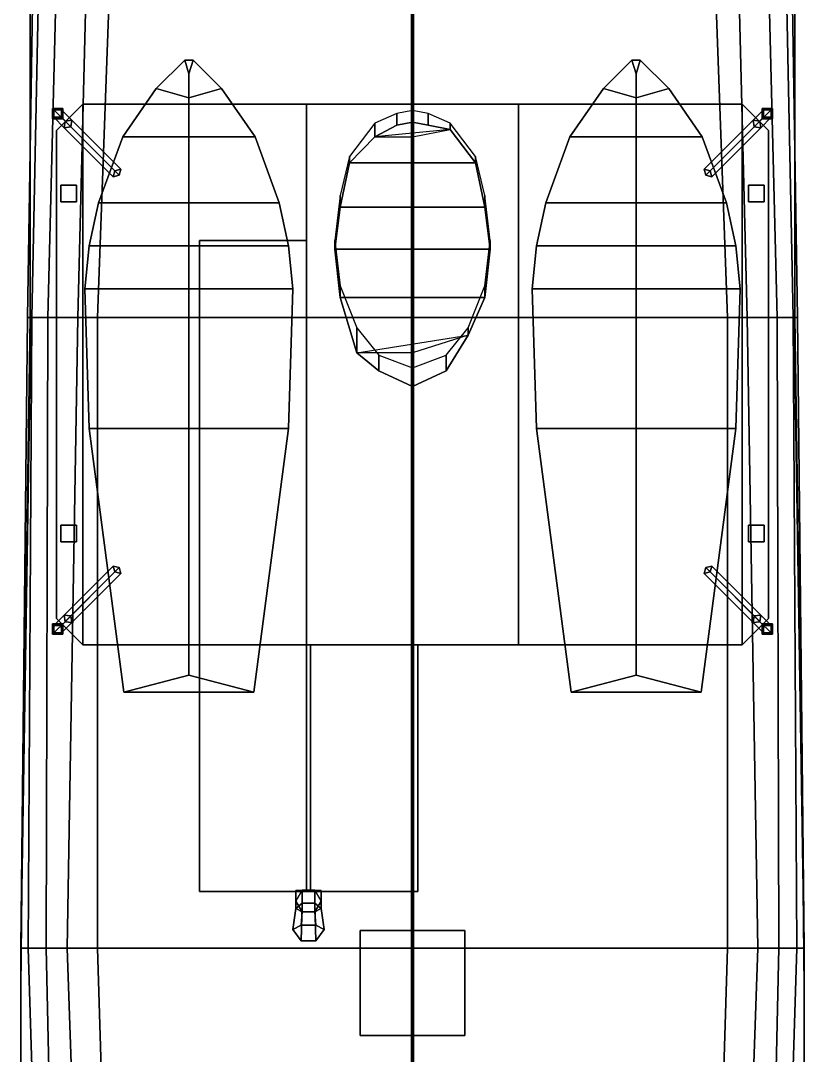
# Model space of a CAD drawing. Header units: millimetres. Extents: x -3.7 to 3.7, y -34 to 38.
# Drawn here: x -3.73 to 3.73, y -5.19 to 4.66 of the extents above; entities that cross this region are included whole.
import ezdxf

# ---------------------------------------------------------------- set-up
doc = ezdxf.new("R2010")
doc.units = ezdxf.units.MM
doc.layers.add('railings', color=3, linetype='Continuous')

msp = doc.modelspace()

# ---------------------------------------------------------------- linework, layer by layer
for points in [[(-3.6403, 11.96, 1.64), (-3.5056, 11.96, -0.2442), (-3.6672, 1.8385, -1.0553), (-3.6403, 1.8385, 1.64)], [(-3.5056, 11.96, -0.2442), (-3.4195, 11.96, -0.982), (-3.6241, 1.8385, -1.2976), (-3.6672, 1.8385, -1.0553)], [(3.6403, 11.96, 1.64), (-3.6403, 11.96, 1.64), (-3.6403, 1.8385, 1.64), (3.6403, 1.8385, 1.64)], [(-3.4195, 11.96, -0.982), (-3.2202, 11.96, -1.4343), (-3.4733, 1.8385, -1.6153), (-3.6241, 1.8385, -1.2976)], [(-3.2202, 11.96, -1.4343), (-2.9348, 11.96, -1.709), (-3.1879, 1.8385, -1.863), (-3.4733, 1.8385, -1.6153)], [(-2.9348, 11.96, -1.709), (-2.6333, 11.96, -1.8597), (-2.9994, 1.8385, -1.9546), (-3.1879, 1.8385, -1.863)], [(-2.6333, 11.96, -1.8597), (0, 11.96, -2.409), (0, 1.8385, -2.45), (-2.9994, 1.8385, -1.9546)], [(-0.01, -8.37, 9.52), (0, -8.37, 9.53), (0, 11.93, 17.71), (-0.01, 11.93, 17.7)], [(0, -8.37, 9.51), (-0.01, -8.37, 9.52), (-0.01, 11.93, 17.7), (0, 11.93, 17.69)], [(2.9994, 1.8385, -1.9546), (0, 1.8385, -2.45), (0, 11.96, -2.409), (2.6333, 11.96, -1.8597)], [(0, -8.37, 9.53), (0.01, -8.37, 9.52), (0.01, 11.93, 17.7), (0, 11.93, 17.71)], [(0.01, -8.37, 9.52), (0, -8.37, 9.51), (0, 11.93, 17.69), (0.01, 11.93, 17.7)], [(3.1879, 1.8385, -1.863), (2.9994, 1.8385, -1.9546), (2.6333, 11.96, -1.8597), (2.9348, 11.96, -1.709)], [(3.4733, 1.8385, -1.6153), (3.1879, 1.8385, -1.863), (2.9348, 11.96, -1.709), (3.2202, 11.96, -1.4343)], [(3.6241, 1.8385, -1.2976), (3.4733, 1.8385, -1.6153), (3.2202, 11.96, -1.4343), (3.4195, 11.96, -0.982)], [(3.6672, 1.8385, -1.0553), (3.6241, 1.8385, -1.2976), (3.4195, 11.96, -0.982), (3.5056, 11.96, -0.2442)], [(3.6403, 1.8385, 1.64), (3.6672, 1.8385, -1.0553), (3.5056, 11.96, -0.2442), (3.6403, 11.96, 1.64)], [(-3.14, -1.28, 3.86), (-3.14, 3.87, 3.86), (-3.39, 3.62, 3.86), (-3.39, -1.03, 3.86)], [(-3.39, 3.62, 3.66), (-3.14, 3.87, 3.66), (-3.14, -1.28, 3.66), (-3.39, -1.03, 3.66)], [(-3.39, 3.62, 3.86), (-3.14, 3.87, 3.86), (-3.14, 3.87, 3.66), (-3.39, 3.62, 3.66)], [(3.14, 3.87, 3.66), (-3.14, 3.87, 3.66), (-3.14, 3.87, 3.86), (3.14, 3.87, 3.86)], [(-3.14, 3.87, 3.86), (-3.14, -1.28, 3.86), (3.14, -1.28, 3.86), (3.14, 3.87, 3.86)], [(3.14, -1.28, 3.66), (-3.14, -1.28, 3.66), (-3.14, 3.87, 3.66), (3.14, 3.87, 3.66)], [(1.01, 3.87, 1.64), (-1.01, 3.87, 1.64), (-1.01, 3.87, 3.66), (1.01, 3.87, 3.66)], [(-1.01, 3.87, 1.64), (-1.01, -1.28, 1.64), (-1.01, -1.28, 3.66), (-1.01, 3.87, 3.66)], [(1.01, 3.87, 3.66), (1.01, -1.28, 3.66), (1.01, -1.28, 1.64), (1.01, 3.87, 1.64)], [(3.14, 3.87, 3.86), (3.14, -1.28, 3.86), (3.39, -1.03, 3.86), (3.39, 3.62, 3.86)], [(3.39, -1.03, 3.66), (3.14, -1.28, 3.66), (3.14, 3.87, 3.66), (3.39, 3.62, 3.66)], [(3.39, 3.62, 3.66), (3.14, 3.87, 3.66), (3.14, 3.87, 3.86), (3.39, 3.62, 3.86)], [(-3.4295, 3.8295, 1.67), (-3.4295, 3.7305, 1.67), (-3.4295, 3.7305, 3.86), (-3.4295, 3.8295, 3.86)], [(-3.3305, 3.8295, 1.67), (-3.4295, 3.8295, 1.67), (-3.4295, 3.8295, 3.86), (-3.3305, 3.8295, 3.86)], [(-3.4295, 3.8295, 3.86), (-3.4295, 3.7305, 3.86), (-3.4154, 3.7446, 5.88), (-3.4154, 3.8154, 5.91)], [(-3.3305, 3.8295, 3.86), (-3.4295, 3.8295, 3.86), (-3.4154, 3.8154, 5.91), (-3.3446, 3.8154, 5.88)], [(-3.4295, 3.7305, 3.86), (-3.3305, 3.7305, 3.86), (-3.3446, 3.7446, 5.84), (-3.4154, 3.7446, 5.88)], [(-3.4154, 3.8154, 5.91), (-3.4154, 3.7446, 5.88), (-3.3164, 3.6456, 6.21), (-3.3093, 3.7093, 6.23)], [(-3.3446, 3.8154, 5.88), (-3.4154, 3.8154, 5.91), (-3.3093, 3.7093, 6.23), (-3.2456, 3.7164, 6.21)], [(-3.4154, 3.7446, 5.88), (-3.3446, 3.7446, 5.84), (-3.2527, 3.6527, 6.19), (-3.3164, 3.6456, 6.21)], [(-3.3305, 3.7305, 3.86), (-3.3305, 3.8295, 3.86), (-3.3446, 3.8154, 5.88), (-3.3446, 3.7446, 5.84)], [(-3.3446, 3.7446, 5.84), (-3.3446, 3.8154, 5.88), (-3.2456, 3.7164, 6.21), (-3.2527, 3.6527, 6.19)], [(-3.3305, 3.7305, 1.67), (-3.3305, 3.8295, 1.67), (-3.3305, 3.8295, 3.86), (-3.3305, 3.7305, 3.86)], [(-0.36, 3.56, 7), (-0.15, 3.67, 7.01), (-0.15, 3.78, 3.86), (-0.36, 3.69, 3.86)], [(-0.15, 3.78, 3.86), (-0.15, 3.67, 7.01), (0, 3.7, 7.01), (0, 3.81, 3.86)], [(0, 3.81, 3.86), (0, 3.7, 7.01), (0.15, 3.67, 7.01), (0.15, 3.78, 3.86)], [(0.15, 3.78, 3.86), (0.15, 3.67, 7.01), (0.36, 3.63, 7), (0.36, 3.69, 3.86)], [(3.3446, 3.8154, 5.88), (3.3446, 3.7446, 5.84), (3.2527, 3.6527, 6.19), (3.2456, 3.7164, 6.21)], [(3.4154, 3.8154, 5.91), (3.3446, 3.8154, 5.88), (3.2456, 3.7164, 6.21), (3.3093, 3.7093, 6.23)], [(3.3446, 3.7446, 5.84), (3.4154, 3.7446, 5.88), (3.3164, 3.6456, 6.21), (3.2527, 3.6527, 6.19)], [(3.4154, 3.7446, 5.88), (3.4154, 3.8154, 5.91), (3.3093, 3.7093, 6.23), (3.3164, 3.6456, 6.21)], [(3.3305, 3.8295, 1.67), (3.3305, 3.7305, 1.67), (3.3305, 3.7305, 3.86), (3.3305, 3.8295, 3.86)], [(3.4295, 3.8295, 1.67), (3.3305, 3.8295, 1.67), (3.3305, 3.8295, 3.86), (3.4295, 3.8295, 3.86)], [(3.3305, 3.8295, 3.86), (3.3305, 3.7305, 3.86), (3.3446, 3.7446, 5.84), (3.3446, 3.8154, 5.88)], [(3.4295, 3.8295, 3.86), (3.3305, 3.8295, 3.86), (3.3446, 3.8154, 5.88), (3.4154, 3.8154, 5.91)], [(3.3305, 3.7305, 3.86), (3.4295, 3.7305, 3.86), (3.4154, 3.7446, 5.88), (3.3446, 3.7446, 5.84)], [(3.4295, 3.7305, 3.86), (3.4295, 3.8295, 3.86), (3.4154, 3.8154, 5.91), (3.4154, 3.7446, 5.88)], [(3.4295, 3.7305, 1.67), (3.4295, 3.8295, 1.67), (3.4295, 3.8295, 3.86), (3.4295, 3.7305, 3.86)], [(-3.4295, 3.7305, 1.67), (-3.3305, 3.7305, 1.67), (-3.3305, 3.7305, 3.86), (-3.4295, 3.7305, 3.86)], [(-3.3093, 3.7093, 6.23), (-3.3164, 3.6456, 6.21), (-2.8497, 3.179, 6.72), (-2.8355, 3.2355, 6.76)], [(-3.3164, 3.6456, 6.21), (-3.2527, 3.6527, 6.19), (-2.7931, 3.1931, 6.7), (-2.8497, 3.179, 6.72)], [(-3.2456, 3.7164, 6.21), (-3.3093, 3.7093, 6.23), (-2.8355, 3.2355, 6.76), (-2.779, 3.2497, 6.72)], [(-3.2527, 3.6527, 6.19), (-3.2456, 3.7164, 6.21), (-2.779, 3.2497, 6.72), (-2.7931, 3.1931, 6.7)], [(-0.6, 3.31, 6.98), (-0.36, 3.56, 7), (-0.36, 3.69, 3.86), (-0.6, 3.37, 3.86)], [(0, 3.56, 7), (0, 3.7, 7.01), (-0.15, 3.67, 7.01), (-0.36, 3.56, 7)], [(0.36, 3.63, 7), (0.15, 3.67, 7.01), (0, 3.7, 7.01), (0, 3.56, 7)], [(0.36, 3.69, 3.86), (0.36, 3.63, 7), (0.6, 3.31, 6.98), (0.6, 3.37, 3.86)], [(3.2456, 3.7164, 6.21), (3.2527, 3.6527, 6.19), (2.7931, 3.1931, 6.7), (2.779, 3.2497, 6.72)], [(3.3093, 3.7093, 6.23), (3.2456, 3.7164, 6.21), (2.779, 3.2497, 6.72), (2.8355, 3.2355, 6.76)], [(3.2527, 3.6527, 6.19), (3.3164, 3.6456, 6.21), (2.8497, 3.179, 6.72), (2.7931, 3.1931, 6.7)], [(3.3164, 3.6456, 6.21), (3.3093, 3.7093, 6.23), (2.8355, 3.2355, 6.76), (2.8497, 3.179, 6.72)], [(3.3305, 3.7305, 1.67), (3.4295, 3.7305, 1.67), (3.4295, 3.7305, 3.86), (3.3305, 3.7305, 3.86)], [(-3.39, -1.03, 3.86), (-3.39, 3.62, 3.86), (-3.39, 3.62, 3.66), (-3.39, -1.03, 3.66)], [(0.6, 3.31, 6.98), (0.36, 3.63, 7), (-0.36, 3.56, 7), (-0.6, 3.31, 6.98)], [(3.39, 3.62, 3.86), (3.39, -1.03, 3.86), (3.39, -1.03, 3.66), (3.39, 3.62, 3.66)], [(-0.69, 2.89, 6.95), (-0.6, 3.31, 6.98), (-0.6, 3.37, 3.86), (-0.69, 3, 3.86)], [(0.6, 3.37, 3.86), (0.6, 3.31, 6.98), (0.69, 2.89, 6.95), (0.69, 3, 3.86)], [(0.69, 2.89, 6.95), (0.6, 3.31, 6.98), (-0.6, 3.31, 6.98), (-0.69, 2.89, 6.95)], [(-2.8355, 3.2355, 6.76), (-2.8497, 3.179, 6.72), (-2.7931, 3.1931, 6.7), (-2.779, 3.2497, 6.72)], [(2.8355, 3.2355, 6.76), (2.779, 3.2497, 6.72), (2.7931, 3.1931, 6.7), (2.8497, 3.179, 6.72)], [(-3.2, 3.1, 1.64), (-3.35, 3.1, 1.64), (-3.35, 3.1, 3.66), (-3.2, 3.1, 3.66)], [(-3.35, 3.1, 1.64), (-3.35, 2.94, 1.64), (-3.35, 2.94, 3.66), (-3.35, 3.1, 3.66)], [(-3.2, 3.1, 3.66), (-3.2, 2.94, 3.66), (-3.2, 2.94, 1.64), (-3.2, 3.1, 1.64)], [(3.2, 3.1, 1.64), (3.2, 2.94, 1.64), (3.2, 2.94, 3.66), (3.2, 3.1, 3.66)], [(3.35, 3.1, 1.64), (3.2, 3.1, 1.64), (3.2, 3.1, 3.66), (3.35, 3.1, 3.66)], [(3.35, 3.1, 3.66), (3.35, 2.94, 3.66), (3.35, 2.94, 1.64), (3.35, 3.1, 1.64)], [(-0.74, 2.49, 6.91), (-0.69, 2.89, 6.95), (-0.69, 3, 3.86), (-0.74, 2.57, 3.86)], [(0.69, 3, 3.86), (0.69, 2.89, 6.95), (0.74, 2.49, 6.91), (0.74, 2.57, 3.86)], [(-3.2, 2.94, 3.66), (-3.35, 2.94, 3.66), (-3.35, 2.94, 1.64), (-3.2, 2.94, 1.64)], [(0.74, 2.49, 6.91), (0.69, 2.89, 6.95), (-0.69, 2.89, 6.95), (-0.74, 2.49, 6.91)], [(3.35, 2.94, 3.66), (3.2, 2.94, 3.66), (3.2, 2.94, 1.64), (3.35, 2.94, 1.64)], [(-1.01, -3.63, 2.66), (-1.01, 2.57, 2.66), (-2.03, 2.57, 2.15), (-2.03, -3.63, 2.15)], [(-1.01, 2.57, 1.64), (-2.03, 2.57, 1.64), (-2.03, 2.57, 2.15), (-1.01, 2.57, 2.66)], [(-2.03, -3.63, 2.15), (-2.03, 2.57, 2.15), (-2.03, 2.57, 1.64), (-2.03, -3.63, 1.64)], [(-0.69, 2.03, 6.87), (-0.74, 2.49, 6.91), (-0.74, 2.57, 3.86), (-0.69, 2.14, 3.86)], [(0.74, 2.57, 3.86), (0.74, 2.49, 6.91), (0.69, 2.03, 6.87), (0.69, 2.14, 3.86)], [(0.69, 2.03, 6.87), (0.74, 2.49, 6.91), (-0.74, 2.49, 6.91), (-0.69, 2.03, 6.87)], [(-0.53, 1.5, 6.82), (-0.69, 2.03, 6.87), (-0.69, 2.14, 3.86), (-0.53, 1.74, 3.86)], [(0.69, 2.14, 3.86), (0.69, 2.03, 6.87), (0.53, 1.67, 6.83), (0.53, 1.74, 3.86)], [(0.53, 1.67, 6.83), (0.69, 2.03, 6.87), (-0.69, 2.03, 6.87), (-0.53, 1.5, 6.82)], [(-3.6672, 1.8385, -1.0553), (-3.6241, 1.8385, -1.2976), (-3.6618, -4.17, -1.4456), (-3.7318, -4.17, -1.2033)], [(-3.7318, -4.17, 1.71), (3.7318, -4.17, 1.71), (3.6403, 1.8385, 1.64), (-3.6403, 1.8385, 1.64)], [(-3.6403, 1.8385, 1.64), (-3.6672, 1.8385, -1.0553), (-3.7318, -4.17, -1.2033), (-3.7318, -4.17, 1.71)], [(-3.6241, 1.8385, -1.2976), (-3.4733, 1.8385, -1.6153), (-3.4895, -4.17, -1.7633), (-3.6618, -4.17, -1.4456)], [(-3.4733, 1.8385, -1.6153), (-3.1879, 1.8385, -1.863), (-3.2902, -4.17, -1.9356), (-3.4895, -4.17, -1.7633)], [(-3.1879, 1.8385, -1.863), (-2.9994, 1.8385, -1.9546), (-2.9994, -4.17, -2.0595), (-3.2902, -4.17, -1.9356)], [(-2.9994, 1.8385, -1.9546), (0, 1.8385, -2.45), (0, -4.17, -2.598), (-2.9994, -4.17, -2.0595)], [(2.9994, -4.17, -2.0595), (0, -4.17, -2.598), (0, 1.8385, -2.45), (2.9994, 1.8385, -1.9546)], [(3.2902, -4.17, -1.9356), (2.9994, -4.17, -2.0595), (2.9994, 1.8385, -1.9546), (3.1879, 1.8385, -1.863)], [(3.4895, -4.17, -1.7633), (3.2902, -4.17, -1.9356), (3.1879, 1.8385, -1.863), (3.4733, 1.8385, -1.6153)], [(3.6618, -4.17, -1.4456), (3.4895, -4.17, -1.7633), (3.4733, 1.8385, -1.6153), (3.6241, 1.8385, -1.2976)], [(3.7318, -4.17, -1.2033), (3.6618, -4.17, -1.4456), (3.6241, 1.8385, -1.2976), (3.6672, 1.8385, -1.0553)], [(3.7318, -4.17, 1.71), (3.7318, -4.17, -1.2033), (3.6672, 1.8385, -1.0553), (3.6403, 1.8385, 1.64)], [(-0.32, 1.33, 6.8), (-0.53, 1.5, 6.82), (-0.53, 1.74, 3.86), (-0.32, 1.48, 3.86)], [(0.53, 1.74, 3.86), (0.53, 1.67, 6.83), (0.32, 1.33, 6.8), (0.32, 1.48, 3.86)], [(0.32, 1.33, 6.8), (0.53, 1.67, 6.83), (0, 1.5, 6.82), (0, 1.18, 6.79)], [(0, 1.18, 6.79), (0, 1.5, 6.82), (-0.53, 1.5, 6.82), (-0.32, 1.33, 6.8)], [(0, 1.36, 3.86), (0, 1.18, 6.79), (-0.32, 1.33, 6.8), (-0.32, 1.48, 3.86)], [(0.32, 1.48, 3.86), (0.32, 1.33, 6.8), (0, 1.18, 6.79), (0, 1.36, 3.86)], [(-3.35, -0.14, 1.64), (-3.35, -0.3, 1.64), (-3.35, -0.3, 3.66), (-3.35, -0.14, 3.66)], [(-3.2, -0.14, 1.64), (-3.35, -0.14, 1.64), (-3.35, -0.14, 3.66), (-3.2, -0.14, 3.66)], [(-3.2, -0.14, 3.66), (-3.2, -0.3, 3.66), (-3.2, -0.3, 1.64), (-3.2, -0.14, 1.64)], [(3.35, -0.14, 1.64), (3.2, -0.14, 1.64), (3.2, -0.14, 3.66), (3.35, -0.14, 3.66)], [(3.2, -0.14, 1.64), (3.2, -0.3, 1.64), (3.2, -0.3, 3.66), (3.2, -0.14, 3.66)], [(3.35, -0.14, 3.66), (3.35, -0.3, 3.66), (3.35, -0.3, 1.64), (3.35, -0.14, 1.64)], [(-3.2, -0.3, 3.66), (-3.35, -0.3, 3.66), (-3.35, -0.3, 1.64), (-3.2, -0.3, 1.64)], [(3.35, -0.3, 3.66), (3.2, -0.3, 3.66), (3.2, -0.3, 1.64), (3.35, -0.3, 1.64)], [(-3.2527, -1.0027, 6.19), (-3.3164, -0.9956, 6.21), (-2.8497, -0.529, 6.72), (-2.7931, -0.5431, 6.7)], [(-3.3164, -0.9956, 6.21), (-3.3093, -1.0593, 6.23), (-2.8355, -0.5855, 6.76), (-2.8497, -0.529, 6.72)], [(-3.3093, -1.0593, 6.23), (-3.2456, -1.0664, 6.21), (-2.779, -0.5997, 6.72), (-2.8355, -0.5855, 6.76)], [(-3.2456, -1.0664, 6.21), (-3.2527, -1.0027, 6.19), (-2.7931, -0.5431, 6.7), (-2.779, -0.5997, 6.72)], [(-2.8355, -0.5855, 6.76), (-2.779, -0.5997, 6.72), (-2.7931, -0.5431, 6.7), (-2.8497, -0.529, 6.72)], [(2.8355, -0.5855, 6.76), (2.8497, -0.529, 6.72), (2.7931, -0.5431, 6.7), (2.779, -0.5997, 6.72)], [(3.2527, -1.0027, 6.19), (3.2456, -1.0664, 6.21), (2.779, -0.5997, 6.72), (2.7931, -0.5431, 6.7)], [(3.2456, -1.0664, 6.21), (3.3093, -1.0593, 6.23), (2.8355, -0.5855, 6.76), (2.779, -0.5997, 6.72)], [(3.3164, -0.9956, 6.21), (3.2527, -1.0027, 6.19), (2.7931, -0.5431, 6.7), (2.8497, -0.529, 6.72)], [(3.3093, -1.0593, 6.23), (3.3164, -0.9956, 6.21), (2.8497, -0.529, 6.72), (2.8355, -0.5855, 6.76)], [(-3.3305, -1.0805, 1.67), (-3.4295, -1.0805, 1.67), (-3.4295, -1.0805, 3.86), (-3.3305, -1.0805, 3.86)], [(-3.4295, -1.0805, 1.67), (-3.4295, -1.1795, 1.67), (-3.4295, -1.1795, 3.86), (-3.4295, -1.0805, 3.86)], [(-3.3305, -1.0805, 3.86), (-3.4295, -1.0805, 3.86), (-3.4154, -1.0946, 5.88), (-3.3446, -1.0946, 5.84)], [(-3.4295, -1.0805, 3.86), (-3.4295, -1.1795, 3.86), (-3.4154, -1.1654, 5.91), (-3.4154, -1.0946, 5.88)], [(-3.3446, -1.0946, 5.84), (-3.4154, -1.0946, 5.88), (-3.3164, -0.9956, 6.21), (-3.2527, -1.0027, 6.19)], [(-3.4154, -1.0946, 5.88), (-3.4154, -1.1654, 5.91), (-3.3093, -1.0593, 6.23), (-3.3164, -0.9956, 6.21)], [(-3.4154, -1.1654, 5.91), (-3.3446, -1.1654, 5.88), (-3.2456, -1.0664, 6.21), (-3.3093, -1.0593, 6.23)], [(-3.39, -1.03, 3.66), (-3.14, -1.28, 3.66), (-3.14, -1.28, 3.86), (-3.39, -1.03, 3.86)], [(-3.3446, -1.1654, 5.88), (-3.3446, -1.0946, 5.84), (-3.2527, -1.0027, 6.19), (-3.2456, -1.0664, 6.21)], [(-3.3305, -1.1795, 3.86), (-3.3305, -1.0805, 3.86), (-3.3446, -1.0946, 5.84), (-3.3446, -1.1654, 5.88)], [(-3.3305, -1.1795, 1.67), (-3.3305, -1.0805, 1.67), (-3.3305, -1.0805, 3.86), (-3.3305, -1.1795, 3.86)], [(3.39, -1.03, 3.86), (3.14, -1.28, 3.86), (3.14, -1.28, 3.66), (3.39, -1.03, 3.66)], [(3.3446, -1.0946, 5.84), (3.3446, -1.1654, 5.88), (3.2456, -1.0664, 6.21), (3.2527, -1.0027, 6.19)], [(3.3446, -1.1654, 5.88), (3.4154, -1.1654, 5.91), (3.3093, -1.0593, 6.23), (3.2456, -1.0664, 6.21)], [(3.4154, -1.0946, 5.88), (3.3446, -1.0946, 5.84), (3.2527, -1.0027, 6.19), (3.3164, -0.9956, 6.21)], [(3.4154, -1.1654, 5.91), (3.4154, -1.0946, 5.88), (3.3164, -0.9956, 6.21), (3.3093, -1.0593, 6.23)], [(3.4295, -1.0805, 3.86), (3.3305, -1.0805, 3.86), (3.3446, -1.0946, 5.84), (3.4154, -1.0946, 5.88)], [(3.3305, -1.0805, 3.86), (3.3305, -1.1795, 3.86), (3.3446, -1.1654, 5.88), (3.3446, -1.0946, 5.84)], [(3.4295, -1.0805, 1.67), (3.3305, -1.0805, 1.67), (3.3305, -1.0805, 3.86), (3.4295, -1.0805, 3.86)], [(3.3305, -1.0805, 1.67), (3.3305, -1.1795, 1.67), (3.3305, -1.1795, 3.86), (3.3305, -1.0805, 3.86)], [(3.4295, -1.1795, 3.86), (3.4295, -1.0805, 3.86), (3.4154, -1.0946, 5.88), (3.4154, -1.1654, 5.91)], [(3.4295, -1.1795, 1.67), (3.4295, -1.0805, 1.67), (3.4295, -1.0805, 3.86), (3.4295, -1.1795, 3.86)], [(-3.4295, -1.1795, 3.86), (-3.3305, -1.1795, 3.86), (-3.3446, -1.1654, 5.88), (-3.4154, -1.1654, 5.91)], [(-3.4295, -1.1795, 1.67), (-3.3305, -1.1795, 1.67), (-3.3305, -1.1795, 3.86), (-3.4295, -1.1795, 3.86)], [(3.3305, -1.1795, 3.86), (3.4295, -1.1795, 3.86), (3.4154, -1.1654, 5.91), (3.3446, -1.1654, 5.88)], [(3.3305, -1.1795, 1.67), (3.4295, -1.1795, 1.67), (3.4295, -1.1795, 3.86), (3.3305, -1.1795, 3.86)], [(3.14, -1.28, 3.86), (-3.14, -1.28, 3.86), (-3.14, -1.28, 3.66), (3.14, -1.28, 3.66)], [(1.01, -1.28, 3.66), (-1.01, -1.28, 3.66), (-1.01, -1.28, 1.64), (1.01, -1.28, 1.64)], [(-0.97, -1.28, 2.66), (-1.01, -1.28, 2.66), (-1.01, -3.63, 2.66), (-0.97, -3.63, 2.66)], [(0.05, -3.63, 2.15), (0.05, -1.28, 2.15), (-0.97, -1.28, 2.66), (-0.97, -3.63, 2.66)], [(0.05, -3.63, 1.64), (0.05, -1.28, 1.64), (0.05, -1.28, 2.15), (0.05, -3.63, 2.15)], [(-0.97, -3.63, 2.66), (-1.01, -3.63, 2.66), (-2.03, -3.63, 2.15), (0.05, -3.63, 2.15)], [(0.05, -3.63, 2.15), (-2.03, -3.63, 2.15), (-2.03, -3.63, 1.64), (0.05, -3.63, 1.64)], [(-1.05, -3.6161, 2.44), (-1.11, -3.72, 2.35), (-1.11, -3.72, 2.7), (-1.05, -3.6161, 2.82)], [(-1.11, -3.79, 2.93), (-1.05, -3.74, 3.2), (-1.05, -3.6161, 2.82), (-1.11, -3.72, 2.7)], [(-1.05, -3.74, 3.2), (-1.11, -3.79, 2.93), (-1.11, -3.72, 2.7), (-1.05, -3.6161, 2.82)], [(-1.05, -3.62, 2.2539), (-1.11, -3.62, 2.15), (-1.11, -3.72, 2.35), (-1.05, -3.6161, 2.44)], [(-1.11, -3.62, 2.15), (-1.05, -3.62, 2.0461), (-1.05, -3.8239, 2.25), (-1.11, -3.72, 2.35)], [(-0.93, -3.6161, 2.44), (-1.05, -3.6161, 2.44), (-1.05, -3.6161, 2.82), (-0.93, -3.6161, 2.82)], [(-1.05, -3.74, 3.2), (-0.93, -3.74, 3.2), (-0.93, -3.6161, 2.82), (-1.05, -3.6161, 2.82)], [(-0.93, -3.74, 3.2), (-1.05, -3.74, 3.2), (-1.05, -3.6161, 2.82), (-0.93, -3.6161, 2.82)], [(-1.05, -3.6161, 2.44), (-0.93, -3.6161, 2.44), (-0.93, -3.62, 2.2539), (-1.05, -3.62, 2.2539)], [(-0.93, -3.8239, 2.25), (-1.05, -3.8239, 2.25), (-1.05, -3.62, 2.0461), (-0.93, -3.62, 2.0461)], [(-0.87, -3.72, 2.35), (-0.93, -3.6161, 2.44), (-0.93, -3.6161, 2.82), (-0.87, -3.72, 2.7)], [(-0.93, -3.74, 3.2), (-0.87, -3.79, 2.93), (-0.87, -3.72, 2.7), (-0.93, -3.6161, 2.82)], [(-0.87, -3.79, 2.93), (-0.93, -3.74, 3.2), (-0.93, -3.6161, 2.82), (-0.87, -3.72, 2.7)], [(-0.87, -3.62, 2.15), (-0.93, -3.62, 2.2539), (-0.93, -3.6161, 2.44), (-0.87, -3.72, 2.35)], [(-0.93, -3.6239, 2.05), (-0.87, -3.62, 2.15), (-0.87, -3.72, 2.35), (-0.93, -3.8239, 2.25)], [(-1.14, -3.99, 2.93), (-1.06, -4.1, 3.33), (-1.05, -3.74, 3.2), (-1.11, -3.79, 2.93)], [(-1.06, -4.1, 3.33), (-1.14, -3.99, 2.93), (-1.11, -3.79, 2.93), (-1.05, -3.74, 3.2)], [(-1.11, -3.72, 2.35), (-1.05, -3.8239, 2.25), (-1.05, -3.8239, 2.58), (-1.11, -3.72, 2.7)], [(-1.05, -3.8239, 2.58), (-1.11, -3.79, 2.93), (-1.11, -3.79, 2.93), (-1.11, -3.72, 2.7)], [(-1.11, -3.79, 2.93), (-1.11, -3.79, 2.93), (-1.05, -3.8239, 2.58), (-1.11, -3.72, 2.7)], [(-1.06, -4.1, 3.33), (-0.92, -4.1, 3.33), (-0.93, -3.74, 3.2), (-1.05, -3.74, 3.2)], [(-0.92, -4.1, 3.33), (-1.06, -4.1, 3.33), (-1.05, -3.74, 3.2), (-0.93, -3.74, 3.2)], [(-0.93, -3.8239, 2.25), (-0.87, -3.72, 2.35), (-0.87, -3.72, 2.7), (-0.93, -3.8239, 2.58)], [(-0.87, -3.79, 2.93), (-0.87, -3.79, 2.93), (-0.93, -3.8239, 2.58), (-0.87, -3.72, 2.7)], [(-0.93, -3.8239, 2.58), (-0.87, -3.79, 2.93), (-0.87, -3.79, 2.93), (-0.87, -3.72, 2.7)], [(-0.92, -4.1, 3.33), (-0.84, -3.99, 2.93), (-0.87, -3.79, 2.93), (-0.93, -3.74, 3.2)], [(-0.84, -3.99, 2.93), (-0.92, -4.1, 3.33), (-0.93, -3.74, 3.2), (-0.87, -3.79, 2.93)], [(-1.06, -3.95, 2.69), (-1.14, -3.99, 2.93), (-1.11, -3.79, 2.93), (-1.05, -3.8239, 2.58)], [(-1.14, -3.99, 2.93), (-1.06, -3.95, 2.69), (-1.05, -3.8239, 2.58), (-1.11, -3.79, 2.93)], [(-0.92, -3.95, 2.69), (-1.06, -3.95, 2.69), (-1.05, -3.8239, 2.58), (-0.93, -3.8239, 2.58)], [(-1.06, -3.95, 2.69), (-0.92, -3.95, 2.69), (-0.93, -3.8239, 2.58), (-1.05, -3.8239, 2.58)], [(-1.05, -3.8239, 2.25), (-0.93, -3.8239, 2.25), (-0.93, -3.8239, 2.58), (-1.05, -3.8239, 2.58)], [(-0.84, -3.99, 2.93), (-0.92, -3.95, 2.69), (-0.93, -3.8239, 2.58), (-0.87, -3.79, 2.93)], [(-0.92, -3.95, 2.69), (-0.84, -3.99, 2.93), (-0.87, -3.79, 2.93), (-0.93, -3.8239, 2.58)], [(0.5, -4, -3.92), (-0.5, -4, -3.92), (-0.5, -4, -2.92), (0.5, -4, -2.92)], [(0.5, -4, -2.92), (-0.5, -4, -2.92), (-0.5, -5, -2.92), (0.5, -5, -2.92)], [(-0.5, -5, -2.92), (-0.5, -4, -2.92), (-0.5, -4, -3.92), (-0.5, -5, -3.92)], [(-0.5, -5, -3.92), (-0.5, -4, -3.92), (0.5, -4, -3.92), (0.5, -5, -3.92)], [(0.5, -5, -3.92), (0.5, -4, -3.92), (0.5, -4, -2.92), (0.5, -5, -2.92)], [(3.7318, -4.17, 1.71), (-3.7318, -4.17, 1.71), (-3.7318, -10.21, 1.71), (3.7318, -10.21, 1.71)], [(-3.7318, -4.17, 1.71), (-3.7318, -4.17, -1.2033), (-3.7318, -10.21, 0.9292), (-3.7318, -10.21, 1.71)], [(-3.7318, -4.17, -1.2033), (-3.6618, -4.17, -1.4456), (-3.4733, -10.21, -0.9394), (-3.7318, -10.21, 0.9292)], [(-3.6618, -4.17, -1.4456), (-3.4895, -4.17, -1.7633), (-3.3549, -10.21, -1.3648), (-3.4733, -10.21, -0.9394)], [(-3.4895, -4.17, -1.7633), (-3.2902, -4.17, -1.9356), (-3.0802, -10.21, -1.6772), (-3.3549, -10.21, -1.3648)], [(-3.2902, -4.17, -1.9356), (-2.9994, -4.17, -2.0595), (-2.8164, -10.21, -1.8656), (-3.0802, -10.21, -1.6772)], [(-2.9994, -4.17, -2.0595), (0, -4.17, -2.598), (0, -10.21, -2.598), (-2.8164, -10.21, -1.8656)], [(2.8164, -10.21, -1.8656), (0, -10.21, -2.598), (0, -4.17, -2.598), (2.9994, -4.17, -2.0595)], [(3.0802, -10.21, -1.6772), (2.8164, -10.21, -1.8656), (2.9994, -4.17, -2.0595), (3.2902, -4.17, -1.9356)], [(3.3549, -10.21, -1.3648), (3.0802, -10.21, -1.6772), (3.2902, -4.17, -1.9356), (3.4895, -4.17, -1.7633)], [(3.4733, -10.21, -0.9394), (3.3549, -10.21, -1.3648), (3.4895, -4.17, -1.7633), (3.6618, -4.17, -1.4456)], [(3.7318, -10.21, 0.9292), (3.4733, -10.21, -0.9394), (3.6618, -4.17, -1.4456), (3.7318, -4.17, -1.2033)], [(3.7318, -10.21, 1.71), (3.7318, -10.21, 0.9292), (3.7318, -4.17, -1.2033), (3.7318, -4.17, 1.71)], [(0.5, -5, -2.92), (-0.5, -5, -2.92), (-0.5, -5, -3.92), (0.5, -5, -3.92)]]:
    msp.add_3dface(points)
at = {"layer": 'railings'}
for points in [[(-3.64, 11.02, 2.65), (-3.64, 3.05, 2.65), (-3.64, 3.05, 2.68), (-3.64, 11.06, 2.68)], [(-3.64, 11.06, 2.68), (-3.64, 3.05, 2.68), (-3.64, 3.05, 2.65), (-3.64, 11.02, 2.65)], [(3.64, 11.06, 2.68), (3.64, 3.05, 2.68), (3.64, 3.05, 2.65), (3.64, 11.02, 2.65)], [(3.64, 11.02, 2.65), (3.64, 3.05, 2.65), (3.64, 3.05, 2.68), (3.64, 11.06, 2.68)], [(-3.64, 10.33, 2.18), (-3.64, 3.05, 2.18), (-3.64, 3.05, 2.15), (-3.64, 10.28, 2.15)], [(-3.64, 10.28, 2.15), (-3.64, 3.05, 2.15), (-3.64, 3.05, 2.18), (-3.64, 10.33, 2.18)], [(3.64, 10.28, 2.15), (3.64, 3.05, 2.15), (3.64, 3.05, 2.18), (3.64, 10.33, 2.18)], [(3.64, 10.33, 2.18), (3.64, 3.05, 2.18), (3.64, 3.05, 2.15), (3.64, 10.28, 2.15)], [(-2.17, 4.29, 5.21), (-2.13, 4.16, 4.33), (-2.13, 3.93, 4.08), (-2.44, 4.02, 5.21)], [(-2.44, 4.02, 5.21), (-2.13, 3.93, 4.08), (-2.13, 4.16, 4.33), (-2.17, 4.29, 5.21)], [(-2.17, 4.29, 5.21), (-2.13, 4.16, 4.33), (-2.13, 4.16, 4.33), (-2.09, 4.29, 5.21)], [(-2.09, 4.29, 5.21), (-2.13, 4.16, 4.33), (-2.13, 4.16, 4.33), (-2.17, 4.29, 5.21)], [(-1.82, 4.02, 5.21), (-2.13, 3.93, 4.08), (-2.13, 4.16, 4.33), (-2.09, 4.29, 5.21)], [(-2.09, 4.29, 5.21), (-2.13, 4.16, 4.33), (-2.13, 3.93, 4.08), (-1.82, 4.02, 5.21)], [(2.09, 4.29, 5.21), (2.13, 4.16, 4.33), (2.13, 3.93, 4.08), (1.82, 4.02, 5.21)], [(1.82, 4.02, 5.21), (2.13, 3.93, 4.08), (2.13, 4.16, 4.33), (2.09, 4.29, 5.21)], [(2.09, 4.29, 5.21), (2.13, 4.16, 4.33), (2.13, 4.16, 4.33), (2.17, 4.29, 5.21)], [(2.17, 4.29, 5.21), (2.13, 4.16, 4.33), (2.13, 4.16, 4.33), (2.09, 4.29, 5.21)], [(2.44, 4.02, 5.21), (2.13, 3.93, 4.08), (2.13, 4.16, 4.33), (2.17, 4.29, 5.21)], [(2.17, 4.29, 5.21), (2.13, 4.16, 4.33), (2.13, 3.93, 4.08), (2.44, 4.02, 5.21)], [(-2.44, 4.02, 5.21), (-2.13, 3.93, 4.08), (-2.13, 3.56, 4.08), (-2.76, 3.56, 5.12)], [(-2.76, 3.56, 5.12), (-2.13, 3.56, 4.08), (-2.13, 3.93, 4.08), (-2.44, 4.02, 5.21)], [(-1.5, 3.56, 5.12), (-2.13, 3.56, 4.08), (-2.13, 3.93, 4.08), (-1.82, 4.02, 5.21)], [(-1.82, 4.02, 5.21), (-2.13, 3.93, 4.08), (-2.13, 3.56, 4.08), (-1.5, 3.56, 5.12)], [(1.82, 4.02, 5.21), (2.13, 3.93, 4.08), (2.13, 3.56, 4.08), (1.5, 3.56, 5.12)], [(1.5, 3.56, 5.12), (2.13, 3.56, 4.08), (2.13, 3.93, 4.08), (1.82, 4.02, 5.21)], [(2.76, 3.56, 5.12), (2.13, 3.56, 4.08), (2.13, 3.93, 4.08), (2.44, 4.02, 5.21)], [(2.44, 4.02, 5.21), (2.13, 3.93, 4.08), (2.13, 3.56, 4.08), (2.76, 3.56, 5.12)], [(-2.76, 3.56, 5.12), (-2.13, 3.56, 4.08), (-2.13, 2.93, 4.08), (-2.99, 2.93, 5.05)], [(-2.99, 2.93, 5.05), (-2.13, 2.93, 4.08), (-2.13, 3.56, 4.08), (-2.76, 3.56, 5.12)], [(-1.27, 2.93, 5.05), (-2.13, 2.93, 4.08), (-2.13, 3.56, 4.08), (-1.5, 3.56, 5.12)], [(-1.5, 3.56, 5.12), (-2.13, 3.56, 4.08), (-2.13, 2.93, 4.08), (-1.27, 2.93, 5.05)], [(1.27, 2.93, 5.05), (2.13, 2.93, 4.08), (2.13, 3.56, 4.08), (1.5, 3.56, 5.12)], [(1.5, 3.56, 5.12), (2.13, 3.56, 4.08), (2.13, 2.93, 4.08), (1.27, 2.93, 5.05)], [(2.99, 2.93, 5.05), (2.13, 2.93, 4.08), (2.13, 3.56, 4.08), (2.76, 3.56, 5.12)], [(2.76, 3.56, 5.12), (2.13, 3.56, 4.08), (2.13, 2.93, 4.08), (2.99, 2.93, 5.05)], [(-3.64, 3.04, 2.65), (-3.64, 3.04, 1.64), (-3.64, 3.07, 1.64), (-3.64, 3.07, 2.65)], [(-3.64, 3.07, 2.65), (-3.64, 3.07, 1.64), (-3.64, 3.04, 1.64), (-3.64, 3.04, 2.65)], [(3.64, 3.04, 2.65), (3.64, 3.04, 1.64), (3.64, 3.07, 1.64), (3.64, 3.07, 2.65)], [(3.64, 3.07, 2.65), (3.64, 3.07, 1.64), (3.64, 3.04, 1.64), (3.64, 3.04, 2.65)], [(-3.64, 3.05, 2.68), (-3.64, 1.36, 2.68), (-3.64, 1.36, 2.65), (-3.64, 3.05, 2.65)], [(-3.64, 3.05, 2.65), (-3.64, 1.36, 2.65), (-3.64, 1.36, 2.68), (-3.64, 3.05, 2.68)], [(-3.64, 3.05, 2.15), (-3.64, 1.36, 2.15), (-3.64, 1.36, 2.18), (-3.64, 3.05, 2.18)], [(-3.64, 3.05, 2.18), (-3.64, 1.36, 2.18), (-3.64, 1.36, 2.15), (-3.64, 3.05, 2.15)], [(3.64, 3.05, 2.18), (3.64, 1.36, 2.18), (3.64, 1.36, 2.15), (3.64, 3.05, 2.15)], [(3.64, 3.05, 2.15), (3.64, 1.36, 2.15), (3.64, 1.36, 2.18), (3.64, 3.05, 2.18)], [(3.64, 3.05, 2.65), (3.64, 1.36, 2.65), (3.64, 1.36, 2.68), (3.64, 3.05, 2.68)], [(3.64, 3.05, 2.68), (3.64, 1.36, 2.68), (3.64, 1.36, 2.65), (3.64, 3.05, 2.65)], [(-2.99, 2.93, 5.05), (-2.13, 2.93, 4.08), (-2.13, 2.52, 4.08), (-3.08, 2.52, 5.02)], [(-3.08, 2.52, 5.02), (-2.13, 2.52, 4.08), (-2.13, 2.93, 4.08), (-2.99, 2.93, 5.05)], [(-1.18, 2.52, 5.02), (-2.13, 2.52, 4.08), (-2.13, 2.93, 4.08), (-1.27, 2.93, 5.05)], [(-1.27, 2.93, 5.05), (-2.13, 2.93, 4.08), (-2.13, 2.52, 4.08), (-1.18, 2.52, 5.02)], [(1.18, 2.52, 5.02), (2.13, 2.52, 4.08), (2.13, 2.93, 4.08), (1.27, 2.93, 5.05)], [(1.27, 2.93, 5.05), (2.13, 2.93, 4.08), (2.13, 2.52, 4.08), (1.18, 2.52, 5.02)], [(3.08, 2.52, 5.02), (2.13, 2.52, 4.08), (2.13, 2.93, 4.08), (2.99, 2.93, 5.05)], [(2.99, 2.93, 5.05), (2.13, 2.93, 4.08), (2.13, 2.52, 4.08), (3.08, 2.52, 5.02)], [(-3.12, 2.11, 5), (-2.13, 2.11, 4.08), (-2.13, 2.52, 4.08), (-3.08, 2.52, 5.02)], [(-3.08, 2.52, 5.02), (-2.13, 2.52, 4.08), (-2.13, 2.11, 4.08), (-3.12, 2.11, 5)], [(-1.18, 2.52, 5.02), (-2.13, 2.52, 4.08), (-2.13, 2.11, 4.08), (-1.14, 2.11, 5)], [(-1.14, 2.11, 5), (-2.13, 2.11, 4.08), (-2.13, 2.52, 4.08), (-1.18, 2.52, 5.02)], [(1.14, 2.11, 5), (2.13, 2.11, 4.08), (2.13, 2.52, 4.08), (1.18, 2.52, 5.02)], [(1.18, 2.52, 5.02), (2.13, 2.52, 4.08), (2.13, 2.11, 4.08), (1.14, 2.11, 5)], [(3.08, 2.52, 5.02), (2.13, 2.52, 4.08), (2.13, 2.11, 4.08), (3.12, 2.11, 5)], [(3.12, 2.11, 5), (2.13, 2.11, 4.08), (2.13, 2.52, 4.08), (3.08, 2.52, 5.02)], [(-3.12, 2.11, 5), (-2.13, 2.11, 4.08), (-2.13, 0.78, 4.08), (-3.08, 0.78, 4.97)], [(-3.08, 0.78, 4.97), (-2.13, 0.78, 4.08), (-2.13, 2.11, 4.08), (-3.12, 2.11, 5)], [(-1.18, 0.78, 4.97), (-2.13, 0.78, 4.08), (-2.13, 2.11, 4.08), (-1.14, 2.11, 5)], [(-1.14, 2.11, 5), (-2.13, 2.11, 4.08), (-2.13, 0.78, 4.08), (-1.18, 0.78, 4.97)], [(1.14, 2.11, 5), (2.13, 2.11, 4.08), (2.13, 0.78, 4.08), (1.18, 0.78, 4.97)], [(1.18, 0.78, 4.97), (2.13, 0.78, 4.08), (2.13, 2.11, 4.08), (1.14, 2.11, 5)], [(3.08, 0.78, 4.97), (2.13, 0.78, 4.08), (2.13, 2.11, 4.08), (3.12, 2.11, 5)], [(3.12, 2.11, 5), (2.13, 2.11, 4.08), (2.13, 0.78, 4.08), (3.08, 0.78, 4.97)], [(-3.64, 1.36, 2.68), (-3.72, -3.61, 2.63), (-3.72, -3.61, 2.6), (-3.64, 1.36, 2.65)], [(-3.64, 1.36, 2.65), (-3.72, -3.61, 2.6), (-3.72, -3.61, 2.63), (-3.64, 1.36, 2.68)], [(-3.64, 1.36, 2.18), (-3.72, -3.61, 2.13), (-3.72, -3.61, 2.1), (-3.64, 1.36, 2.15)], [(-3.64, 1.36, 2.15), (-3.72, -3.61, 2.1), (-3.72, -3.61, 2.13), (-3.64, 1.36, 2.18)], [(-3.64, 1.37, 2.65), (-3.64, 1.37, 1.64), (-3.64, 1.34, 1.64), (-3.64, 1.34, 2.65)], [(-3.64, 1.34, 2.65), (-3.64, 1.34, 1.64), (-3.64, 1.37, 1.64), (-3.64, 1.37, 2.65)], [(3.64, 1.37, 2.65), (3.64, 1.37, 1.64), (3.64, 1.34, 1.64), (3.64, 1.34, 2.65)], [(3.64, 1.34, 2.65), (3.64, 1.34, 1.64), (3.64, 1.37, 1.64), (3.64, 1.37, 2.65)], [(3.64, 1.36, 2.15), (3.72, -3.61, 2.1), (3.72, -3.61, 2.13), (3.64, 1.36, 2.18)], [(3.64, 1.36, 2.18), (3.72, -3.61, 2.13), (3.72, -3.61, 2.1), (3.64, 1.36, 2.15)], [(3.64, 1.36, 2.68), (3.72, -3.61, 2.63), (3.72, -3.61, 2.6), (3.64, 1.36, 2.65)], [(3.64, 1.36, 2.65), (3.72, -3.61, 2.6), (3.72, -3.61, 2.63), (3.64, 1.36, 2.68)], [(-2.75, -1.73, 5.1), (-2.13, -1.57, 4.08), (-2.13, 0.78, 4.08), (-3.08, 0.78, 4.97)], [(-3.08, 0.78, 4.97), (-2.13, 0.78, 4.08), (-2.13, -1.57, 4.08), (-2.75, -1.73, 5.1)], [(-1.18, 0.78, 4.97), (-2.13, 0.78, 4.08), (-2.13, -1.57, 4.08), (-1.51, -1.73, 5.1)], [(-1.51, -1.73, 5.1), (-2.13, -1.57, 4.08), (-2.13, 0.78, 4.08), (-1.18, 0.78, 4.97)], [(1.51, -1.73, 5.1), (2.13, -1.57, 4.08), (2.13, 0.78, 4.08), (1.18, 0.78, 4.97)], [(1.18, 0.78, 4.97), (2.13, 0.78, 4.08), (2.13, -1.57, 4.08), (1.51, -1.73, 5.1)], [(3.08, 0.78, 4.97), (2.13, 0.78, 4.08), (2.13, -1.57, 4.08), (2.75, -1.73, 5.1)], [(2.75, -1.73, 5.1), (2.13, -1.57, 4.08), (2.13, 0.78, 4.08), (3.08, 0.78, 4.97)], [(-2.75, -1.73, 5.1), (-2.13, -1.57, 4.08), (-2.13, -1.57, 4.08), (-1.51, -1.73, 5.1)], [(-1.51, -1.73, 5.1), (-2.13, -1.57, 4.08), (-2.13, -1.57, 4.08), (-2.75, -1.73, 5.1)], [(1.51, -1.73, 5.1), (2.13, -1.57, 4.08), (2.13, -1.57, 4.08), (2.75, -1.73, 5.1)], [(2.75, -1.73, 5.1), (2.13, -1.57, 4.08), (2.13, -1.57, 4.08), (1.51, -1.73, 5.1)], [(-3.69, -1.63, 2.62), (-3.69, -1.63, 1.64), (-3.69, -1.6, 1.64), (-3.69, -1.6, 2.62)], [(-3.69, -1.6, 2.62), (-3.69, -1.6, 1.64), (-3.69, -1.63, 1.64), (-3.69, -1.63, 2.62)], [(3.69, -1.63, 2.62), (3.69, -1.63, 1.64), (3.69, -1.6, 1.64), (3.69, -1.6, 2.62)], [(3.69, -1.6, 2.62), (3.69, -1.6, 1.64), (3.69, -1.63, 1.64), (3.69, -1.63, 2.62)], [(-3.72, -3.61, 2.63), (-3.73, -4.54, 2.63), (-3.73, -4.54, 2.6), (-3.72, -3.61, 2.6)], [(-3.72, -3.61, 2.6), (-3.73, -4.54, 2.6), (-3.73, -4.54, 2.63), (-3.72, -3.61, 2.63)], [(-3.72, -3.61, 2.13), (-3.73, -4.54, 2.13), (-3.73, -4.54, 2.1), (-3.72, -3.61, 2.1)], [(-3.72, -3.61, 2.1), (-3.73, -4.54, 2.1), (-3.73, -4.54, 2.13), (-3.72, -3.61, 2.13)], [(-3.72, -3.6, 2.6), (-3.72, -3.6, 1.7), (-3.72, -3.63, 1.7), (-3.72, -3.63, 2.6)], [(-3.72, -3.63, 2.6), (-3.72, -3.63, 1.7), (-3.72, -3.6, 1.7), (-3.72, -3.6, 2.6)], [(3.72, -3.63, 2.6), (3.72, -3.63, 1.7), (3.72, -3.6, 1.7), (3.72, -3.6, 2.6)], [(3.72, -3.6, 2.6), (3.72, -3.6, 1.7), (3.72, -3.63, 1.7), (3.72, -3.63, 2.6)], [(3.72, -3.61, 2.1), (3.73, -4.54, 2.1), (3.73, -4.54, 2.13), (3.72, -3.61, 2.13)], [(3.72, -3.61, 2.13), (3.73, -4.54, 2.13), (3.73, -4.54, 2.1), (3.72, -3.61, 2.1)], [(3.72, -3.61, 2.63), (3.73, -4.54, 2.63), (3.73, -4.54, 2.6), (3.72, -3.61, 2.6)], [(3.72, -3.61, 2.6), (3.73, -4.54, 2.6), (3.73, -4.54, 2.63), (3.72, -3.61, 2.63)], [(-3.73, -4.55, 2.6), (-3.73, -4.55, 1.71), (-3.73, -4.52, 1.71), (-3.73, -4.52, 2.6)], [(-3.73, -4.52, 2.6), (-3.73, -4.52, 1.71), (-3.73, -4.55, 1.71), (-3.73, -4.55, 2.6)], [(3.73, -4.52, 2.6), (3.73, -4.52, 1.71), (3.73, -4.55, 1.71), (3.73, -4.55, 2.6)], [(3.73, -4.55, 2.6), (3.73, -4.55, 1.71), (3.73, -4.52, 1.71), (3.73, -4.52, 2.6)], [(-3.73, -4.54, 2.6), (-3.73, -10.5, 2.64), (-3.73, -10.5, 2.67), (-3.73, -4.54, 2.63)], [(-3.73, -4.54, 2.63), (-3.73, -10.5, 2.67), (-3.73, -10.5, 2.64), (-3.73, -4.54, 2.6)], [(-3.73, -4.54, 2.13), (-3.73, -10.5, 2.17), (-3.73, -10.5, 2.14), (-3.73, -4.54, 2.1)], [(-3.73, -4.54, 2.1), (-3.73, -10.5, 2.14), (-3.73, -10.5, 2.17), (-3.73, -4.54, 2.13)], [(3.73, -4.54, 2.1), (3.73, -10.5, 2.14), (3.73, -10.5, 2.17), (3.73, -4.54, 2.13)], [(3.73, -4.54, 2.13), (3.73, -10.5, 2.17), (3.73, -10.5, 2.14), (3.73, -4.54, 2.1)], [(3.73, -4.54, 2.63), (3.73, -10.5, 2.67), (3.73, -10.5, 2.64), (3.73, -4.54, 2.6)], [(3.73, -4.54, 2.6), (3.73, -10.5, 2.64), (3.73, -10.5, 2.67), (3.73, -4.54, 2.63)]]:
    msp.add_3dface(points, dxfattribs=at)

doc.saveas('drawing.dxf')
